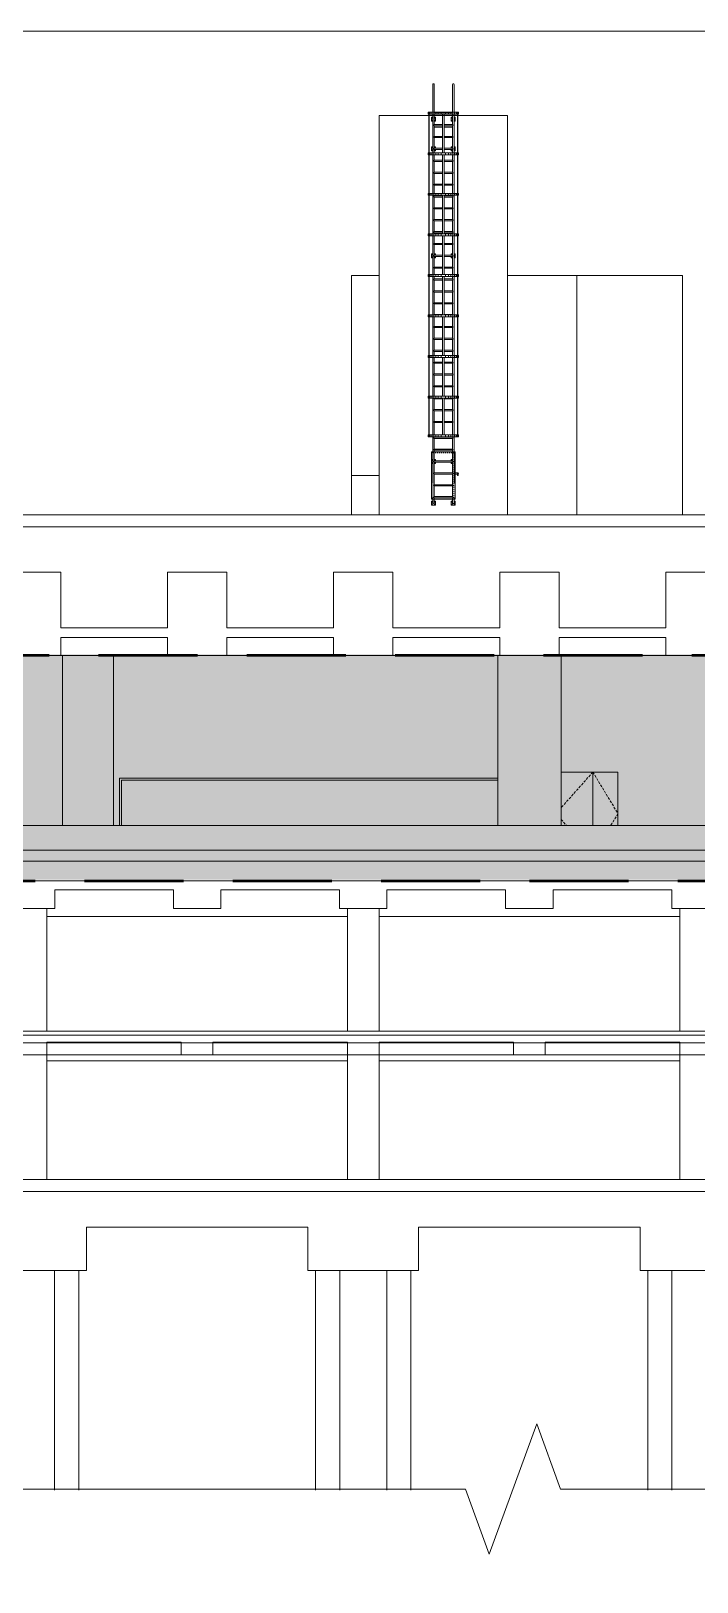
# Model space of a CAD drawing. Header units: millimetres. Extents: x 829698 to 839067, y 817400 to 823544.
# Drawn here: x 833263.6 to 833330.9, y 820278.5 to 820435.4 of the extents above; entities that cross this region are included whole.
import ezdxf

# ---------------------------------------------------------------- set-up
doc = ezdxf.new("R2010")
doc.units = ezdxf.units.MM
for name, pattern in [('2X62X-MAGP-S-001$0$HIDDEN', [0.375, 0.25, -0.125]), ('2X62X-MAGP-S-001$0$HIDDEN2', [4.7625, 3.175, -1.5875]), ('DASHED2', [0.375, 0.25, -0.125])]:
    doc.linetypes.add(name, pattern=pattern)
doc.layers.add('01-feature', color=8, linetype='Continuous', lineweight=13)
doc.layers.add('01-occup', color=7, linetype='DASHED2', lineweight=50)
doc.layers.add('01-hatch', color=7, linetype='Continuous', lineweight=0, true_color=0xa8def7)
doc.layers.add('viewport', color=2, linetype='Continuous', lineweight=20, plot=False)

# ---------------------------------------------------------------- blocks, each defined once
blk = doc.blocks.new('2X62X-MAGP-S-001$0$SCREW4-P')
at = {"color": 8, "linetype": '2X62X-MAGP-S-001$0$HIDDEN'}
for p, q in [((160, 0), (-160, 0)), ((0, -160), (0, 160))]:
    blk.add_line(p, q, dxfattribs=at)
blk.add_lwpolyline([(-50, 87), (-100, 0), (-50, -87), (50, -87), (100, 0), (50, 87)], close=True)
for radius in [110, 50]:
    blk.add_circle((0, 0), radius)

msp = doc.modelspace()

# ---------------------------------------------------------------- hatches: boundary and pattern name
at = {"layer": '01-hatch', "ltscale": 4}
h = msp.add_hatch(color=256, dxfattribs=at)
h.dxf.hatch_style = 1
h.paths.add_polyline_path([(832893.957, 820349.551), (833973.422, 820349.531), (833973.422, 820350.931), (833995.25, 820351.532), (834004.18, 820351.732), (834019.339, 820351.932), (834057.726, 820352.132), (834106.29, 820352.331), (834172.67, 820352.531), (834344.598, 820351.199), (834344.598, 820351.791), (834351.41, 820351.791), (834515.443, 820351.791), (834515.443, 820353.791), (834573.425, 820353.791), (834573.425, 820354.811), (835012.815, 820354.811), (835091.499, 820356.212), (835202, 820360.212), (835256.125, 820362.255), (835256.125, 820383.99), (835201.189, 820381.917), (835147.665, 820379.918), (835090.924, 820377.925), (835012.622, 820376.531), (834572.404, 820376.531), (834542.653, 820375.528), (834522.276, 820375.33), (834497.413, 820374.927), (834489.364, 820374.725), (834481.166, 820374.526), (834472.217, 820374.327), (834462.115, 820374.128), (834450.142, 820373.929), (834434.498, 820373.731), (834395.552, 820373.531), (834380.467, 820373.33), (834354.416, 820373.132), (834325.502, 820373.331), (834282.081, 820373.731), (834258.978, 820373.931), (834224.843, 820374.131), (834197.004, 820374.331), (834172.727, 820374.532), (834106.212, 820374.331), (834057.623, 820374.131), (834019.136, 820373.931), (834003.766, 820373.728), (833987.347, 820373.324), (833972.899, 820372.925), (833964.245, 820372.729), (833948.328, 820372.53), (833929.24, 820372.331), (832893.957, 820372.331)])

# ---------------------------------------------------------------- linework, layer by layer
at = {"layer": '01-feature'}
for p, q in [((833304.191, 820429.939), (833304.191, 820427.139)), ((833304.351, 820429.939), (833304.351, 820427.139)), ((833306.191, 820429.939), (833306.191, 820427.139)), ((833306.351, 820429.939), (833306.351, 820427.139)), ((833311.771, 820426.819), (833298.771, 820426.819)), ((833298.771, 820386.419), (833298.771, 820426.819)), ((833303.791, 820426.939), (833303.791, 820427.139)), ((833303.791, 820423.039), (833303.791, 820426.939)), ((833303.831, 820423.039), (833303.831, 820426.939)), ((833303.871, 820426.939), (833303.871, 820427.139)), ((833303.991, 820426.939), (833303.991, 820427.139)), ((833304.151, 820426.939), (833304.151, 820427.139)), ((833304.191, 820426.939), (833304.191, 820423.039)), ((833304.311, 820426.939), (833304.311, 820427.139)), ((833304.351, 820426.939), (833304.351, 820425.899)), ((833304.511, 820426.939), (833304.511, 820427.139)), ((833304.751, 820426.939), (833304.751, 820427.139)), ((833305.051, 820426.939), (833305.051, 820427.139)), ((833305.191, 820423.039), (833305.191, 820426.939)), ((833305.351, 820423.039), (833305.351, 820426.939)), ((833305.491, 820426.939), (833305.491, 820427.139)), ((833305.791, 820426.939), (833305.791, 820427.139)), ((833306.031, 820426.939), (833306.031, 820427.139)), ((833306.191, 820426.939), (833306.191, 820425.899)), ((833306.231, 820426.939), (833306.231, 820427.139)), ((833306.351, 820426.939), (833306.351, 820423.039)), ((833306.391, 820426.939), (833306.391, 820427.139)), ((833306.551, 820426.939), (833306.551, 820427.139)), ((833306.671, 820426.939), (833306.671, 820427.139)), ((833306.711, 820423.039), (833306.711, 820426.939)), ((833306.751, 820426.939), (833306.751, 820427.139)), ((833306.751, 820423.039), (833306.751, 820426.939)), ((833311.771, 820386.419), (833311.771, 820426.819)), ((833304.351, 820425.779), (833304.351, 820424.699)), ((833304.351, 820424.579), (833304.351, 820423.499)), ((833306.191, 820425.779), (833306.191, 820424.699)), ((833306.191, 820424.579), (833306.191, 820423.499)), ((833303.791, 820422.839), (833303.791, 820423.039)), ((833303.791, 820422.839), (833303.791, 820418.939)), ((833303.831, 820422.839), (833303.831, 820418.939)), ((833303.871, 820422.839), (833303.871, 820423.039)), ((833303.991, 820422.839), (833303.991, 820423.039)), ((833304.151, 820422.839), (833304.151, 820423.039)), ((833304.191, 820422.839), (833304.191, 820418.939)), ((833304.311, 820422.839), (833304.311, 820423.039)), ((833304.351, 820423.379), (833304.351, 820423.039)), ((833304.351, 820422.839), (833304.351, 820422.279)), ((833304.511, 820422.839), (833304.511, 820423.039)), ((833304.751, 820422.839), (833304.751, 820423.039)), ((833305.051, 820422.839), (833305.051, 820423.039)), ((833305.191, 820422.839), (833305.191, 820418.939)), ((833305.351, 820422.839), (833305.351, 820418.939)), ((833305.491, 820422.839), (833305.491, 820423.039)), ((833305.791, 820422.839), (833305.791, 820423.039)), ((833306.031, 820422.839), (833306.031, 820423.039)), ((833306.191, 820423.379), (833306.191, 820423.039)), ((833306.191, 820422.839), (833306.191, 820422.279)), ((833306.231, 820422.839), (833306.231, 820423.039)), ((833306.351, 820422.839), (833306.351, 820418.939)), ((833306.391, 820422.839), (833306.391, 820423.039)), ((833306.551, 820422.839), (833306.551, 820423.039)), ((833306.671, 820422.839), (833306.671, 820423.039)), ((833306.711, 820422.839), (833306.711, 820418.939)), ((833306.751, 820422.839), (833306.751, 820423.039)), ((833306.751, 820422.839), (833306.751, 820418.939)), ((833304.351, 820422.159), (833304.351, 820421.079)), ((833306.191, 820422.159), (833306.191, 820421.079)), ((833304.351, 820420.959), (833304.351, 820419.879)), ((833304.351, 820419.759), (833304.351, 820418.939)), ((833306.191, 820420.959), (833306.191, 820419.879)), ((833306.191, 820419.759), (833306.191, 820418.939)), ((833303.791, 820418.739), (833303.791, 820418.939)), ((833303.791, 820418.739), (833303.791, 820414.839)), ((833303.831, 820418.739), (833303.831, 820414.839)), ((833303.871, 820418.739), (833303.871, 820418.939)), ((833303.991, 820418.739), (833303.991, 820418.939)), ((833304.151, 820418.739), (833304.151, 820418.939)), ((833304.191, 820418.739), (833304.191, 820414.839)), ((833304.311, 820418.739), (833304.311, 820418.939)), ((833304.351, 820418.739), (833304.351, 820418.679)), ((833304.351, 820418.559), (833304.351, 820417.479)), ((833304.511, 820418.739), (833304.511, 820418.939)), ((833304.751, 820418.739), (833304.751, 820418.939)), ((833305.051, 820418.739), (833305.051, 820418.939)), ((833305.191, 820418.739), (833305.191, 820414.839)), ((833305.351, 820418.739), (833305.351, 820414.839)), ((833305.491, 820418.739), (833305.491, 820418.939)), ((833305.791, 820418.739), (833305.791, 820418.939)), ((833306.031, 820418.739), (833306.031, 820418.939)), ((833306.191, 820418.739), (833306.191, 820418.679)), ((833306.191, 820418.559), (833306.191, 820417.479)), ((833306.231, 820418.739), (833306.231, 820418.939)), ((833306.351, 820418.739), (833306.351, 820414.839)), ((833306.391, 820418.739), (833306.391, 820418.939)), ((833306.551, 820418.739), (833306.551, 820418.939)), ((833306.671, 820418.739), (833306.671, 820418.939)), ((833306.711, 820418.739), (833306.711, 820414.839)), ((833306.751, 820418.739), (833306.751, 820418.939)), ((833306.751, 820418.739), (833306.751, 820414.839)), ((833304.351, 820417.359), (833304.351, 820416.279)), ((833306.191, 820417.359), (833306.191, 820416.279)), ((833304.351, 820416.159), (833304.351, 820415.079)), ((833304.351, 820414.959), (833304.351, 820414.839)), ((833306.191, 820416.159), (833306.191, 820415.079)), ((833306.191, 820414.959), (833306.191, 820414.839)), ((833303.791, 820414.639), (833303.791, 820414.839)), ((833303.791, 820414.639), (833303.791, 820410.739)), ((833303.831, 820414.639), (833303.831, 820410.739)), ((833303.871, 820414.639), (833303.871, 820414.839)), ((833303.991, 820414.639), (833303.991, 820414.839)), ((833304.151, 820414.639), (833304.151, 820414.839)), ((833304.191, 820414.639), (833304.191, 820410.739)), ((833304.311, 820414.639), (833304.311, 820414.839)), ((833304.351, 820414.639), (833304.351, 820413.879)), ((833304.351, 820413.759), (833304.351, 820412.679)), ((833304.511, 820414.639), (833304.511, 820414.839)), ((833304.751, 820414.639), (833304.751, 820414.839)), ((833305.051, 820414.639), (833305.051, 820414.839)), ((833305.191, 820414.639), (833305.191, 820410.739)), ((833305.351, 820414.639), (833305.351, 820410.739)), ((833305.491, 820414.639), (833305.491, 820414.839)), ((833305.791, 820414.639), (833305.791, 820414.839)), ((833306.031, 820414.639), (833306.031, 820414.839)), ((833306.191, 820414.639), (833306.191, 820413.879)), ((833306.191, 820413.759), (833306.191, 820412.679)), ((833306.231, 820414.639), (833306.231, 820414.839)), ((833306.351, 820414.639), (833306.351, 820410.739)), ((833306.391, 820414.639), (833306.391, 820414.839)), ((833306.551, 820414.639), (833306.551, 820414.839)), ((833306.671, 820414.639), (833306.671, 820414.839)), ((833306.711, 820414.639), (833306.711, 820410.739)), ((833306.751, 820414.639), (833306.751, 820414.839)), ((833306.751, 820414.639), (833306.751, 820410.739)), ((833304.351, 820412.559), (833304.351, 820411.479)), ((833306.191, 820412.559), (833306.191, 820411.479)), ((833295.971, 820386.419), (833295.971, 820410.619)), ((833298.771, 820410.619), (833295.971, 820410.619)), ((833303.791, 820410.539), (833303.791, 820410.739)), ((833303.791, 820410.539), (833303.791, 820402.539)), ((833303.831, 820410.539), (833303.831, 820406.639)), ((833303.871, 820410.539), (833303.871, 820410.739)), ((833303.991, 820410.539), (833303.991, 820410.739)), ((833304.151, 820410.539), (833304.151, 820410.739)), ((833304.191, 820410.539), (833304.191, 820406.639)), ((833304.311, 820410.539), (833304.311, 820410.739)), ((833304.351, 820411.359), (833304.351, 820410.739)), ((833304.351, 820410.539), (833304.351, 820410.279)), ((833304.351, 820410.159), (833304.351, 820409.079)), ((833304.511, 820410.539), (833304.511, 820410.739)), ((833304.751, 820410.539), (833304.751, 820410.739)), ((833305.051, 820410.539), (833305.051, 820410.739)), ((833305.191, 820410.539), (833305.191, 820406.639)), ((833305.351, 820410.539), (833305.351, 820406.639)), ((833305.491, 820410.539), (833305.491, 820410.739)), ((833305.791, 820410.539), (833305.791, 820410.739)), ((833306.031, 820410.539), (833306.031, 820410.739)), ((833306.191, 820411.359), (833306.191, 820410.739)), ((833306.191, 820410.539), (833306.191, 820410.279)), ((833306.191, 820410.159), (833306.191, 820409.079)), ((833306.231, 820410.539), (833306.231, 820410.739)), ((833306.351, 820410.539), (833306.351, 820406.639)), ((833306.391, 820410.539), (833306.391, 820410.739)), ((833306.551, 820410.539), (833306.551, 820410.739)), ((833306.671, 820410.539), (833306.671, 820410.739)), ((833306.711, 820410.539), (833306.711, 820406.639)), ((833306.751, 820410.539), (833306.751, 820410.739)), ((833306.751, 820410.539), (833306.751, 820406.639)), ((833329.471, 820410.619), (833311.771, 820410.619)), ((833318.771, 820386.419), (833318.771, 820410.619)), ((833329.471, 820386.419), (833329.471, 820410.619)), ((833304.351, 820408.959), (833304.351, 820407.879)), ((833306.191, 820408.959), (833306.191, 820407.879)), ((833304.351, 820407.759), (833304.351, 820406.679)), ((833306.191, 820407.759), (833306.191, 820406.679)), ((833303.791, 820406.439), (833303.791, 820406.639)), ((833303.831, 820406.439), (833303.831, 820402.539)), ((833303.871, 820406.439), (833303.871, 820406.639)), ((833303.991, 820406.439), (833303.991, 820406.639)), ((833304.151, 820406.439), (833304.151, 820406.639)), ((833304.191, 820406.439), (833304.191, 820402.539)), ((833304.311, 820406.439), (833304.311, 820406.639)), ((833304.351, 820406.439), (833304.351, 820405.479)), ((833304.511, 820406.439), (833304.511, 820406.639)), ((833304.751, 820406.439), (833304.751, 820406.639)), ((833305.051, 820406.439), (833305.051, 820406.639)), ((833305.191, 820406.439), (833305.191, 820402.539)), ((833305.351, 820406.439), (833305.351, 820402.539)), ((833305.491, 820406.439), (833305.491, 820406.639)), ((833305.791, 820406.439), (833305.791, 820406.639)), ((833306.031, 820406.439), (833306.031, 820406.639)), ((833306.191, 820406.439), (833306.191, 820405.479)), ((833306.231, 820406.439), (833306.231, 820406.639)), ((833306.351, 820406.439), (833306.351, 820402.539)), ((833306.391, 820406.439), (833306.391, 820406.639)), ((833306.551, 820406.439), (833306.551, 820406.639)), ((833306.671, 820406.439), (833306.671, 820406.639)), ((833306.711, 820406.439), (833306.711, 820402.539)), ((833306.751, 820406.439), (833306.751, 820406.639)), ((833306.751, 820406.439), (833306.751, 820402.539)), ((833304.351, 820405.359), (833304.351, 820404.279)), ((833304.351, 820404.159), (833304.351, 820403.079)), ((833306.191, 820405.359), (833306.191, 820404.279)), ((833306.191, 820404.159), (833306.191, 820403.079)), ((833303.791, 820402.339), (833303.791, 820402.539)), ((833303.791, 820402.339), (833303.791, 820398.439)), ((833303.831, 820402.339), (833303.831, 820398.439)), ((833303.871, 820402.339), (833303.871, 820402.539)), ((833303.991, 820402.339), (833303.991, 820402.539)), ((833304.151, 820402.339), (833304.151, 820402.539)), ((833304.191, 820402.339), (833304.191, 820398.439)), ((833304.311, 820402.339), (833304.311, 820402.539)), ((833304.351, 820402.959), (833304.351, 820402.539)), ((833304.351, 820402.339), (833304.351, 820401.879)), ((833304.511, 820402.339), (833304.511, 820402.539)), ((833304.751, 820402.339), (833304.751, 820402.539)), ((833305.051, 820402.339), (833305.051, 820402.539)), ((833305.191, 820402.339), (833305.191, 820398.439)), ((833305.351, 820402.339), (833305.351, 820398.439)), ((833305.491, 820402.339), (833305.491, 820402.539)), ((833305.791, 820402.339), (833305.791, 820402.539)), ((833306.031, 820402.339), (833306.031, 820402.539)), ((833306.191, 820402.959), (833306.191, 820402.539)), ((833306.191, 820402.339), (833306.191, 820401.879)), ((833306.231, 820402.339), (833306.231, 820402.539)), ((833306.351, 820402.339), (833306.351, 820398.439)), ((833306.391, 820402.339), (833306.391, 820402.539)), ((833306.551, 820402.339), (833306.551, 820402.539)), ((833306.671, 820402.339), (833306.671, 820402.539)), ((833306.711, 820402.339), (833306.711, 820398.439)), ((833306.751, 820402.339), (833306.751, 820402.539)), ((833306.751, 820402.339), (833306.751, 820398.439)), ((833304.351, 820401.759), (833304.351, 820400.679)), ((833306.191, 820401.759), (833306.191, 820400.679)), ((833304.351, 820400.559), (833304.351, 820399.479)), ((833304.351, 820399.359), (833304.351, 820398.439)), ((833306.191, 820400.559), (833306.191, 820399.479)), ((833306.191, 820399.359), (833306.191, 820398.439)), ((833303.791, 820398.239), (833303.791, 820398.439)), ((833303.791, 820398.239), (833303.791, 820394.519)), ((833303.831, 820398.239), (833303.831, 820394.519)), ((833303.871, 820398.239), (833303.871, 820398.439)), ((833303.991, 820398.239), (833303.991, 820398.439)), ((833304.151, 820398.239), (833304.151, 820398.439)), ((833304.191, 820398.239), (833304.191, 820394.519)), ((833304.311, 820398.239), (833304.311, 820398.439)), ((833304.351, 820398.159), (833304.351, 820397.079)), ((833304.511, 820398.239), (833304.511, 820398.439)), ((833304.751, 820398.239), (833304.751, 820398.439)), ((833305.051, 820398.239), (833305.051, 820398.439)), ((833305.191, 820398.239), (833305.191, 820394.519)), ((833305.351, 820398.239), (833305.351, 820394.519)), ((833305.491, 820398.239), (833305.491, 820398.439)), ((833305.791, 820398.239), (833305.791, 820398.439)), ((833306.031, 820398.239), (833306.031, 820398.439)), ((833306.191, 820398.159), (833306.191, 820397.079)), ((833306.231, 820398.239), (833306.231, 820398.439)), ((833306.351, 820398.239), (833306.351, 820394.519)), ((833306.391, 820398.239), (833306.391, 820398.439)), ((833306.551, 820398.239), (833306.551, 820398.439)), ((833306.671, 820398.239), (833306.671, 820398.439)), ((833306.711, 820398.239), (833306.711, 820394.519)), ((833306.751, 820398.239), (833306.751, 820398.439)), ((833306.751, 820398.239), (833306.751, 820394.519)), ((833304.351, 820396.959), (833304.351, 820395.879)), ((833306.191, 820396.959), (833306.191, 820395.879)), ((833303.791, 820394.319), (833303.791, 820394.519)), ((833303.871, 820394.319), (833303.871, 820394.519)), ((833303.991, 820394.319), (833303.991, 820394.519)), ((833304.151, 820394.319), (833304.151, 820394.519)), ((833304.311, 820394.319), (833304.311, 820394.519)), ((833304.351, 820395.759), (833304.351, 820394.519)), ((833304.511, 820394.319), (833304.511, 820394.519)), ((833304.751, 820394.319), (833304.751, 820394.519)), ((833305.051, 820394.319), (833305.051, 820394.519)), ((833305.491, 820394.319), (833305.491, 820394.519)), ((833305.791, 820394.319), (833305.791, 820394.519)), ((833306.031, 820394.319), (833306.031, 820394.519)), ((833306.191, 820395.759), (833306.191, 820394.519)), ((833306.231, 820394.319), (833306.231, 820394.519)), ((833306.391, 820394.319), (833306.391, 820394.519)), ((833306.551, 820394.319), (833306.551, 820394.519)), ((833306.671, 820394.319), (833306.671, 820394.519)), ((833306.751, 820394.319), (833306.751, 820394.519)), ((833304.191, 820394.319), (833304.191, 820392.819)), ((833304.351, 820394.319), (833304.351, 820394.279)), ((833304.351, 820394.159), (833304.351, 820393.079)), ((833304.351, 820392.959), (833304.351, 820392.819)), ((833306.191, 820394.319), (833306.191, 820394.279)), ((833306.191, 820394.159), (833306.191, 820393.079)), ((833306.191, 820392.959), (833306.191, 820392.819)), ((833306.351, 820394.319), (833306.351, 820392.819)), ((833306.716, 820390.539), (833306.716, 820390.579)), ((833306.736, 820390.539), (833306.736, 820390.579)), ((833304.191, 820388.019), (833304.191, 820387.619)), ((833304.351, 820388.019), (833304.351, 820387.619)), ((833306.191, 820388.019), (833306.191, 820387.619)), ((833306.351, 820388.019), (833306.351, 820387.619)), ((832896.371, 820386.419), (833985.653, 820386.419)), ((833260.571, 820380.619), (833266.571, 820380.619)), ((833266.571, 820375.019), (833266.571, 820380.619)), ((833277.371, 820380.619), (833283.371, 820380.619)), ((833277.371, 820375.019), (833277.371, 820380.619)), ((833283.371, 820375.019), (833283.371, 820380.619)), ((833294.171, 820380.619), (833300.171, 820380.619)), ((833294.171, 820375.019), (833294.171, 820380.619)), ((833300.171, 820375.019), (833300.171, 820380.619)), ((833310.971, 820380.619), (833316.971, 820380.619)), ((833310.971, 820375.019), (833310.971, 820380.619)), ((833316.971, 820375.019), (833316.971, 820380.619)), ((833327.771, 820380.619), (833333.771, 820380.619)), ((833327.771, 820375.019), (833327.771, 820380.619)), ((833266.571, 820375.019), (833277.371, 820375.019)), ((833283.371, 820375.019), (833294.171, 820375.019)), ((833300.171, 820375.019), (833310.971, 820375.019)), ((833316.971, 820375.019), (833327.771, 820375.019)), ((833266.571, 820374.019), (833277.371, 820374.019)), ((833266.571, 820372.219), (833266.571, 820374.019)), ((833277.371, 820372.219), (833277.371, 820374.019)), ((833283.371, 820374.019), (833294.171, 820374.019)), ((833283.371, 820372.219), (833283.371, 820374.019)), ((833294.171, 820372.219), (833294.171, 820374.019)), ((833300.171, 820374.019), (833310.971, 820374.019)), ((833300.171, 820372.219), (833300.171, 820374.019)), ((833310.971, 820372.219), (833310.971, 820374.019)), ((833316.971, 820374.019), (833327.771, 820374.019)), ((833316.971, 820372.219), (833316.971, 820374.019)), ((833327.771, 820372.219), (833327.771, 820374.019)), ((833871.371, 820372.219), (832896.371, 820372.219)), ((833260.571, 820372.219), (833266.571, 820372.219)), ((833266.771, 820372.219), (833266.771, 820355.019)), ((833271.921, 820372.219), (833271.921, 820355.019)), ((833277.371, 820372.219), (833283.371, 820372.219)), ((833294.171, 820372.219), (833300.171, 820372.219)), ((833310.771, 820372.219), (833310.771, 820355.019)), ((833310.971, 820372.219), (833316.971, 820372.219)), ((833317.171, 820372.219), (833317.171, 820355.019)), ((833327.771, 820372.219), (833333.771, 820372.219)), ((833317.171, 820360.419), (833322.931, 820360.419)), ((833320.391, 820360.419), (833320.391, 820355.019)), ((833322.931, 820360.419), (833322.931, 820355.019)), ((832933.201, 820355.019), (833923.355, 820355.019)), ((832933.201, 820352.539), (833923.355, 820352.539)), ((832896.773, 820351.419), (833929.381, 820351.419)), ((832896.773, 820349.419), (833973.456, 820349.419)), ((833265.971, 820348.519), (833277.971, 820348.519)), ((833265.971, 820348.519), (833265.971, 820346.619)), ((833277.971, 820348.519), (833277.971, 820346.619)), ((833282.771, 820348.519), (833294.771, 820348.519)), ((833282.771, 820348.519), (833282.771, 820346.619)), ((833294.771, 820348.519), (833294.771, 820346.619)), ((833299.571, 820348.519), (833311.571, 820348.519)), ((833299.571, 820348.519), (833299.571, 820346.619)), ((833311.571, 820348.519), (833311.571, 820346.619)), ((833316.371, 820348.519), (833328.371, 820348.519)), ((833316.371, 820348.519), (833316.371, 820346.619)), ((833328.371, 820348.519), (833328.371, 820346.619)), ((833261.171, 820346.619), (833265.971, 820346.619)), ((833265.171, 820346.619), (833265.171, 820334.219)), ((833277.971, 820346.619), (833282.771, 820346.619)), ((833294.771, 820346.619), (833299.571, 820346.619)), ((833295.571, 820346.619), (833295.571, 820334.219)), ((833298.771, 820346.619), (833298.771, 820334.219)), ((833311.571, 820346.619), (833316.371, 820346.619)), ((833328.371, 820346.619), (833333.171, 820346.619)), ((833329.171, 820346.619), (833329.171, 820334.219)), ((833265.171, 820345.819), (833295.571, 820345.819)), ((833298.771, 820345.819), (833329.171, 820345.819)), ((832896.415, 820333.819), (833934.137, 820333.819)), ((832896.773, 820334.219), (833934.137, 820334.219)), ((832899.973, 820331.819), (833530.771, 820331.819)), ((833261.971, 820331.819), (833265.171, 820331.819)), ((833265.171, 820333.119), (833278.771, 820333.119)), ((833265.171, 820331.819), (833265.171, 820333.119)), ((833265.171, 820331.819), (833265.171, 820319.219)), ((833278.771, 820331.819), (833278.771, 820333.119)), ((833278.771, 820331.819), (833281.971, 820331.819)), ((833281.971, 820333.119), (833295.571, 820333.119)), ((833281.971, 820331.819), (833281.971, 820333.119)), ((833295.571, 820331.819), (833295.571, 820333.119)), ((833295.571, 820331.819), (833295.571, 820319.219)), ((833295.571, 820331.819), (833298.771, 820331.819)), ((833298.771, 820333.119), (833312.371, 820333.119)), ((833298.771, 820331.819), (833298.771, 820333.119)), ((833298.771, 820331.819), (833298.771, 820319.219)), ((833312.371, 820331.819), (833312.371, 820333.119)), ((833312.371, 820331.819), (833315.571, 820331.819)), ((833315.571, 820333.119), (833329.171, 820333.119)), ((833315.571, 820331.819), (833315.571, 820333.119)), ((833329.171, 820331.819), (833329.171, 820333.119)), ((833329.171, 820331.819), (833329.171, 820319.219)), ((833329.171, 820331.819), (833332.371, 820331.819)), ((833265.171, 820331.219), (833295.571, 820331.219)), ((833298.771, 820331.219), (833329.171, 820331.219)), ((832897.173, 820319.219), (833934.137, 820319.219)), ((832896.415, 820318.019), (833934.137, 820318.019)), ((833269.171, 820314.419), (833291.571, 820314.419)), ((833269.171, 820314.419), (833269.171, 820310.019)), ((833269.171, 820314.419), (833291.571, 820314.419)), ((833291.571, 820314.419), (833291.571, 820310.019)), ((833302.771, 820314.419), (833325.171, 820314.419)), ((833302.771, 820314.419), (833302.771, 820310.019)), ((833302.771, 820314.419), (833325.171, 820314.419)), ((833325.171, 820314.419), (833325.171, 820310.019)), ((833257.971, 820310.019), (833269.171, 820310.019)), ((833265.951, 820310.019), (833265.951, 820287.809)), ((833268.391, 820310.019), (833268.391, 820287.809)), ((833291.571, 820310.019), (833302.771, 820310.019)), ((833292.351, 820310.019), (833292.351, 820287.809)), ((833294.791, 820310.019), (833294.791, 820287.809)), ((833299.551, 820310.019), (833299.551, 820287.809)), ((833301.991, 820310.019), (833301.991, 820287.809)), ((833325.171, 820310.019), (833336.371, 820310.019)), ((833325.951, 820310.019), (833325.951, 820287.809)), ((833328.391, 820310.019), (833328.391, 820287.809))]:
    msp.add_line(p, q, dxfattribs=at)
at = {"layer": '01-feature', "linetype": '2X62X-MAGP-S-001$0$HIDDEN2'}
for p, q in [((833304.351, 820425.619), (833305.191, 820425.619)), ((833305.351, 820425.619), (833306.191, 820425.619)), ((833304.08, 820391.939), (833304.182, 820391.939)), ((833304.08, 820391.699), (833304.182, 820391.699)), ((833304.131, 820391.887), (833304.131, 820391.99)), ((833304.131, 820391.75), (833304.131, 820391.647)), ((833304.191, 820392.819), (833304.191, 820388.019)), ((833304.351, 820392.819), (833304.351, 820391.879)), ((833304.351, 820391.759), (833304.351, 820390.679)), ((833304.462, 820391.939), (833304.36, 820391.939)), ((833304.462, 820391.699), (833304.36, 820391.699)), ((833304.411, 820391.887), (833304.411, 820391.99)), ((833304.411, 820391.75), (833304.411, 820391.647)), ((833306.08, 820391.939), (833306.182, 820391.939)), ((833306.08, 820391.699), (833306.182, 820391.699)), ((833306.131, 820391.887), (833306.131, 820391.99)), ((833306.131, 820391.75), (833306.131, 820391.647)), ((833306.191, 820392.819), (833306.191, 820391.879)), ((833306.191, 820391.759), (833306.191, 820390.679)), ((833306.351, 820392.819), (833306.351, 820388.019)), ((833306.462, 820391.939), (833306.36, 820391.939)), ((833306.462, 820391.699), (833306.36, 820391.699)), ((833306.411, 820391.887), (833306.411, 820391.99)), ((833306.411, 820391.75), (833306.411, 820391.647)), ((833304.351, 820390.559), (833304.351, 820389.479)), ((833306.191, 820390.559), (833306.191, 820389.479)), ((833304.351, 820389.359), (833304.351, 820388.279)), ((833306.191, 820389.359), (833306.191, 820388.279)), ((833304.351, 820388.159), (833304.351, 820388.019)), ((833306.191, 820388.159), (833306.191, 820388.019))]:
    msp.add_line(p, q, dxfattribs=at)
at = {"layer": '01-feature', "linetype": '2X62X-MAGP-S-001$0$HIDDEN'}
for p, q in [((833304.199, 820392.691), (833304.071, 820392.819)), ((833306.343, 820392.691), (833306.471, 820392.819)), ((833304.199, 820388.147), (833304.071, 820388.019)), ((833306.343, 820388.147), (833306.471, 820388.019))]:
    msp.add_line(p, q, dxfattribs=at)
at = {"layer": '01-feature'}
for points in [[(833306.791, 820427.139), (833303.751, 820427.139), (833303.751, 820426.939), (833306.791, 820426.939)], [(833306.791, 820423.039), (833303.751, 820423.039), (833303.751, 820422.839), (833306.791, 820422.839)], [(833306.791, 820418.939), (833303.751, 820418.939), (833303.751, 820418.739), (833306.791, 820418.739)], [(833306.791, 820414.839), (833303.751, 820414.839), (833303.751, 820414.639), (833306.791, 820414.639)], [(833306.791, 820410.739), (833303.751, 820410.739), (833303.751, 820410.539), (833306.791, 820410.539)], [(833306.791, 820406.639), (833303.751, 820406.639), (833303.751, 820406.439), (833306.791, 820406.439)], [(833306.791, 820402.539), (833303.751, 820402.539), (833303.751, 820402.339), (833306.791, 820402.339)], [(833306.791, 820398.439), (833303.751, 820398.439), (833303.751, 820398.239), (833306.791, 820398.239)], [(833306.791, 820394.519), (833303.751, 820394.519), (833303.751, 820394.319), (833306.791, 820394.319)], [(833304.071, 820388.019), (833306.471, 820388.019), (833306.471, 820392.819), (833304.071, 820392.819)], [(833298.771, 820386.419), (833295.971, 820386.419), (833295.971, 820390.419), (833298.771, 820390.419)], [(833306.686, 820390.419), (833306.766, 820390.419), (833306.766, 820390.539), (833306.686, 820390.539)]]:
    msp.add_lwpolyline(points, close=True, dxfattribs=at)
for points in [[(833304.191, 820426.239), (833304.071, 820426.239), (833304.071, 820426.639), (833304.191, 820426.639)], [(833304.351, 820426.639), (833304.471, 820426.639), (833304.471, 820426.239), (833304.351, 820426.239)], [(833306.191, 820426.639), (833306.071, 820426.639), (833306.071, 820426.239), (833306.191, 820426.239)], [(833306.351, 820426.239), (833306.471, 820426.239), (833306.471, 820426.639), (833306.351, 820426.639)], [(833304.191, 820423.239), (833304.071, 820423.239), (833304.071, 820423.639), (833304.191, 820423.639)], [(833304.351, 820423.639), (833304.471, 820423.639), (833304.471, 820423.499)], [(833304.471, 820423.379), (833304.471, 820423.239), (833304.351, 820423.239)], [(833306.191, 820423.639), (833306.071, 820423.639), (833306.071, 820423.499)], [(833306.071, 820423.379), (833306.071, 820423.239), (833306.191, 820423.239)], [(833306.351, 820423.239), (833306.471, 820423.239), (833306.471, 820423.639), (833306.351, 820423.639)], [(833304.191, 820412.419), (833304.071, 820412.419), (833304.071, 820412.819), (833304.191, 820412.819)], [(833304.351, 820412.819), (833304.471, 820412.819), (833304.471, 820412.679)], [(833304.471, 820412.559), (833304.471, 820412.419), (833304.351, 820412.419)], [(833306.191, 820412.819), (833306.071, 820412.819), (833306.071, 820412.679)], [(833306.071, 820412.559), (833306.071, 820412.419), (833306.191, 820412.419)], [(833306.351, 820412.419), (833306.471, 820412.419), (833306.471, 820412.819), (833306.351, 820412.819)], [(833306.471, 820390.559), (833306.716, 820390.559)], [(833304.351, 820387.819), (833304.471, 820387.819), (833304.471, 820387.419), (833304.071, 820387.419), (833304.071, 820387.819), (833304.191, 820387.819)], [(833306.191, 820387.819), (833306.071, 820387.819), (833306.071, 820387.419), (833306.471, 820387.419), (833306.471, 820387.819), (833306.351, 820387.819)], [(832896.371, 820385.219), (834346.138, 820385.219)], [(834346.138, 820385.219), (832896.773, 820385.219)], [(833260.571, 820380.619), (833266.571, 820380.619), (833266.571, 820375.019), (833277.371, 820375.019), (833277.371, 820380.619), (833283.371, 820380.619), (833283.371, 820375.019), (833294.171, 820375.019), (833294.171, 820380.619), (833300.171, 820380.619), (833300.171, 820375.019), (833310.971, 820375.019), (833310.971, 820380.619), (833316.971, 820380.619), (833316.971, 820375.019), (833327.771, 820375.019), (833327.771, 820380.619), (833333.771, 820380.619)], [(832903.186, 820287.929), (833307.512, 820287.929), (833309.912, 820281.335), (833314.712, 820294.523), (833317.112, 820287.929), (833885.982, 820287.929)]]:
    msp.add_lwpolyline(points, dxfattribs=at)
at = {"layer": '01-feature', "linetype": '2X62X-MAGP-S-001$0$HIDDEN2'}
for points in [[(833306.191, 820426.979, 0.6666667), (833306.191, 820427.099), (833304.351, 820427.099, 0.6666667), (833304.351, 820426.979)], [(833306.191, 820391.759, 0.6666667), (833306.191, 820391.879), (833304.351, 820391.879, 0.6666667), (833304.351, 820391.759)], [(833306.191, 820390.559, 0.6666667), (833306.191, 820390.679), (833304.351, 820390.679, 0.6666667), (833304.351, 820390.559)], [(833306.191, 820389.359, 0.6666667), (833306.191, 820389.479), (833304.351, 820389.479, 0.6666667), (833304.351, 820389.359)], [(833306.191, 820388.159, 0.6666667), (833306.191, 820388.279), (833304.351, 820388.279, 0.6666667), (833304.351, 820388.159)]]:
    msp.add_lwpolyline(points, format="xyb", close=True, dxfattribs=at)
at = {"layer": '01-feature'}
for points in [[(833305.191, 820425.899), (833304.351, 820425.899, 0.6666667), (833304.351, 820425.779), (833305.191, 820425.779)], [(833305.351, 820425.779), (833306.191, 820425.779, 0.6666667), (833306.191, 820425.899), (833305.351, 820425.899)], [(833305.191, 820424.699), (833304.351, 820424.699, 0.6666667), (833304.351, 820424.579), (833305.191, 820424.579)], [(833305.351, 820424.579), (833306.191, 820424.579, 0.6666667), (833306.191, 820424.699), (833305.351, 820424.699)], [(833305.191, 820423.499), (833304.351, 820423.499, 0.6666667), (833304.351, 820423.379), (833305.191, 820423.379)], [(833305.351, 820423.379), (833306.191, 820423.379, 0.6666667), (833306.191, 820423.499), (833305.351, 820423.499)], [(833305.191, 820422.279), (833304.351, 820422.279, 0.6666667), (833304.351, 820422.159), (833305.191, 820422.159)], [(833305.351, 820422.159), (833306.191, 820422.159, 0.6666667), (833306.191, 820422.279), (833305.351, 820422.279)], [(833305.191, 820421.079), (833304.351, 820421.079, 0.6666667), (833304.351, 820420.959), (833305.191, 820420.959)], [(833305.191, 820419.879), (833304.351, 820419.879, 0.6666667), (833304.351, 820419.759), (833305.191, 820419.759)], [(833305.351, 820420.959), (833306.191, 820420.959, 0.6666667), (833306.191, 820421.079), (833305.351, 820421.079)], [(833305.351, 820419.759), (833306.191, 820419.759, 0.6666667), (833306.191, 820419.879), (833305.351, 820419.879)], [(833305.191, 820418.679), (833304.351, 820418.679, 0.6666667), (833304.351, 820418.559), (833305.191, 820418.559)], [(833305.351, 820418.559), (833306.191, 820418.559, 0.6666667), (833306.191, 820418.679), (833305.351, 820418.679)], [(833305.191, 820417.479), (833304.351, 820417.479, 0.6666667), (833304.351, 820417.359), (833305.191, 820417.359)], [(833305.351, 820417.359), (833306.191, 820417.359, 0.6666667), (833306.191, 820417.479), (833305.351, 820417.479)], [(833305.191, 820416.279), (833304.351, 820416.279, 0.6666667), (833304.351, 820416.159), (833305.191, 820416.159)], [(833305.191, 820415.079), (833304.351, 820415.079, 0.6666667), (833304.351, 820414.959), (833305.191, 820414.959)], [(833305.351, 820416.159), (833306.191, 820416.159, 0.6666667), (833306.191, 820416.279), (833305.351, 820416.279)], [(833305.351, 820414.959), (833306.191, 820414.959, 0.6666667), (833306.191, 820415.079), (833305.351, 820415.079)], [(833305.191, 820413.879), (833304.351, 820413.879, 0.6666667), (833304.351, 820413.759), (833305.191, 820413.759)], [(833305.351, 820413.759), (833306.191, 820413.759, 0.6666667), (833306.191, 820413.879), (833305.351, 820413.879)], [(833305.191, 820412.679), (833304.351, 820412.679, 0.6666667), (833304.351, 820412.559), (833305.191, 820412.559)], [(833305.351, 820412.559), (833306.191, 820412.559, 0.6666667), (833306.191, 820412.679), (833305.351, 820412.679)], [(833305.191, 820411.479), (833304.351, 820411.479, 0.6666667), (833304.351, 820411.359), (833305.191, 820411.359)], [(833305.191, 820410.279), (833304.351, 820410.279, 0.6666667), (833304.351, 820410.159), (833305.191, 820410.159)], [(833305.351, 820411.359), (833306.191, 820411.359, 0.6666667), (833306.191, 820411.479), (833305.351, 820411.479)], [(833305.351, 820410.159), (833306.191, 820410.159, 0.6666667), (833306.191, 820410.279), (833305.351, 820410.279)], [(833305.191, 820409.079), (833304.351, 820409.079, 0.6666667), (833304.351, 820408.959), (833305.191, 820408.959)], [(833305.351, 820408.959), (833306.191, 820408.959, 0.6666667), (833306.191, 820409.079), (833305.351, 820409.079)], [(833305.191, 820407.879), (833304.351, 820407.879, 0.6666667), (833304.351, 820407.759), (833305.191, 820407.759)], [(833305.351, 820407.759), (833306.191, 820407.759, 0.6666667), (833306.191, 820407.879), (833305.351, 820407.879)], [(833305.191, 820405.479), (833304.351, 820405.479, 0.6666667), (833304.351, 820405.359), (833305.191, 820405.359)], [(833305.191, 820406.679), (833304.351, 820406.679, 0.2192236), (833304.314, 820406.639, 0.2192236)], [(833306.228, 820406.639, 0.2192236), (833306.191, 820406.679), (833305.351, 820406.679)], [(833305.351, 820405.359), (833306.191, 820405.359, 0.6666667), (833306.191, 820405.479), (833305.351, 820405.479)], [(833305.191, 820404.279), (833304.351, 820404.279, 0.6666667), (833304.351, 820404.159), (833305.191, 820404.159)], [(833305.351, 820404.159), (833306.191, 820404.159, 0.6666667), (833306.191, 820404.279), (833305.351, 820404.279)], [(833305.191, 820403.079), (833304.351, 820403.079, 0.6666667), (833304.351, 820402.959), (833305.191, 820402.959)], [(833305.351, 820402.959), (833306.191, 820402.959, 0.6666667), (833306.191, 820403.079), (833305.351, 820403.079)], [(833305.191, 820401.879), (833304.351, 820401.879, 0.6666667), (833304.351, 820401.759), (833305.191, 820401.759)], [(833305.351, 820401.759), (833306.191, 820401.759, 0.6666667), (833306.191, 820401.879), (833305.351, 820401.879)], [(833305.191, 820400.679), (833304.351, 820400.679, 0.6666667), (833304.351, 820400.559), (833305.191, 820400.559)], [(833305.191, 820399.479), (833304.351, 820399.479, 0.6666667), (833304.351, 820399.359), (833305.191, 820399.359)], [(833305.351, 820400.559), (833306.191, 820400.559, 0.6666667), (833306.191, 820400.679), (833305.351, 820400.679)], [(833305.351, 820399.359), (833306.191, 820399.359, 0.6666667), (833306.191, 820399.479), (833305.351, 820399.479)], [(833304.314, 820398.239, 0.3903882), (833304.351, 820398.159), (833305.191, 820398.159)], [(833305.351, 820398.159), (833306.191, 820398.159, 0.3903882), (833306.228, 820398.239, 0.3903882)], [(833305.191, 820397.079), (833304.351, 820397.079, 0.6666667), (833304.351, 820396.959), (833305.191, 820396.959)], [(833305.351, 820396.959), (833306.191, 820396.959, 0.6666667), (833306.191, 820397.079), (833305.351, 820397.079)], [(833305.191, 820395.879), (833304.351, 820395.879, 0.6666667), (833304.351, 820395.759), (833305.191, 820395.759)], [(833305.351, 820395.759), (833306.191, 820395.759, 0.6666667), (833306.191, 820395.879), (833305.351, 820395.879)], [(833306.736, 820390.559), (833306.751, 820390.559, 0.6666667), (833306.751, 820390.679), (833306.471, 820390.679)]]:
    msp.add_lwpolyline(points, format="xyb", dxfattribs=at)
for points in [[(833306.191, 820394.159, 0.6666667), (833306.191, 820394.279), (833304.351, 820394.279, 0.6666667), (833304.351, 820394.159)], [(833306.191, 820392.959, 0.6666667), (833306.191, 820393.079), (833304.351, 820393.079, 0.6666667), (833304.351, 820392.959)]]:
    msp.add_lwpolyline(points, format="xyb", close=True, dxfattribs=at)
at = {"layer": '01-feature', "linetype": '2X62X-MAGP-S-001$0$HIDDEN2'}
for points in [[(833304.191, 820391.619), (833304.071, 820391.619), (833304.071, 820392.019), (833304.191, 820392.019)], [(833304.351, 820392.019), (833304.471, 820392.019), (833304.471, 820391.879)], [(833304.471, 820391.759), (833304.471, 820391.619), (833304.351, 820391.619)], [(833306.191, 820392.019), (833306.071, 820392.019), (833306.071, 820391.879)], [(833306.071, 820391.759), (833306.071, 820391.619), (833306.191, 820391.619)], [(833306.351, 820391.619), (833306.471, 820391.619), (833306.471, 820392.019), (833306.351, 820392.019)]]:
    msp.add_lwpolyline(points, dxfattribs=at)
for points in [[(833304.147, 820391.966), (833304.163, 820391.939), (833304.147, 820391.911), (833304.115, 820391.911), (833304.099, 820391.939), (833304.115, 820391.966)], [(833304.147, 820391.671), (833304.163, 820391.699), (833304.147, 820391.726), (833304.115, 820391.726), (833304.099, 820391.699), (833304.115, 820391.671)], [(833304.395, 820391.966), (833304.379, 820391.939), (833304.395, 820391.911), (833304.427, 820391.911), (833304.443, 820391.939), (833304.427, 820391.966)], [(833304.395, 820391.671), (833304.379, 820391.699), (833304.395, 820391.726), (833304.427, 820391.726), (833304.443, 820391.699), (833304.427, 820391.671)], [(833306.147, 820391.966), (833306.163, 820391.939), (833306.147, 820391.911), (833306.115, 820391.911), (833306.099, 820391.939), (833306.115, 820391.966)], [(833306.147, 820391.671), (833306.163, 820391.699), (833306.147, 820391.726), (833306.115, 820391.726), (833306.099, 820391.699), (833306.115, 820391.671)], [(833306.395, 820391.966), (833306.379, 820391.939), (833306.395, 820391.911), (833306.427, 820391.911), (833306.443, 820391.939), (833306.427, 820391.966)], [(833306.395, 820391.671), (833306.379, 820391.699), (833306.395, 820391.726), (833306.427, 820391.726), (833306.443, 820391.699), (833306.427, 820391.671)]]:
    msp.add_lwpolyline(points, close=True, dxfattribs=at)
at = {"layer": '01-feature', "linetype": '2X62X-MAGP-S-001$0$HIDDEN', "ltscale": 0.3}
msp.add_lwpolyline([(833304.199, 820388.147), (833306.343, 820388.147), (833306.343, 820392.691), (833304.199, 820392.691)], close=True, dxfattribs=at)
at = {"layer": '01-feature', "linetype": '2X62X-MAGP-S-001$0$HIDDEN'}
for points in [[(833320.391, 820360.419), (833317.171, 820356.803)], [(833320.391, 820360.419), (833322.931, 820356.219), (833322.205, 820355.019)], [(833317.171, 820355.635), (833317.719, 820355.019)]]:
    msp.add_lwpolyline(points, dxfattribs=at)
at = {"layer": '01-feature', "linetype": 'Continuous'}
for points in [[(833272.521, 820355.019), (833272.521, 820359.819), (833310.771, 820359.819)], [(833272.721, 820355.019), (833272.721, 820359.619), (833310.771, 820359.619)]]:
    msp.add_lwpolyline(points, dxfattribs=at)
at = {"layer": '01-feature', "linetype": '2X62X-MAGP-S-001$0$HIDDEN2'}
for centre, radius in [((833304.131, 820391.939), 0.0352), ((833304.131, 820391.699), 0.0352), ((833304.131, 820391.939), 0.016), ((833304.131, 820391.699), 0.016), ((833304.411, 820391.939), 0.0352), ((833304.411, 820391.699), 0.0352), ((833304.411, 820391.939), 0.016), ((833304.411, 820391.699), 0.016), ((833306.131, 820391.939), 0.0352), ((833306.131, 820391.699), 0.0352), ((833306.131, 820391.939), 0.016), ((833306.131, 820391.699), 0.016), ((833306.411, 820391.939), 0.0352), ((833306.411, 820391.699), 0.0352), ((833306.411, 820391.939), 0.016), ((833306.411, 820391.699), 0.016)]:
    msp.add_circle(centre, radius, dxfattribs=at)
at = {"layer": '01-feature'}
msp.add_circle((833306.726, 820390.619), 0.04, dxfattribs=at)
for centre, start, end in [((833304.271, 820429.939), 0, 180), ((833306.271, 820429.939), 0, 180), ((833304.271, 820387.619), 180, 0), ((833306.271, 820387.619), 180, 0)]:
    msp.add_arc(centre, 0.08, start, end, dxfattribs=at)
at = {"layer": '01-occup', "ltscale": 40, "flags": 128}
msp.add_lwpolyline([(832893.991, 820349.439), (833973.456, 820349.419), (833973.456, 820350.818), (833995.283, 820351.419), (834004.214, 820351.619), (834019.372, 820351.819), (834057.759, 820352.019), (834106.323, 820352.219), (834172.703, 820352.419), (834344.632, 820351.086), (834344.632, 820351.679), (834351.444, 820351.679), (834515.477, 820351.679), (834515.477, 820353.679), (834573.459, 820353.679), (834573.459, 820354.699), (835012.849, 820354.699), (835091.532, 820356.099), (835202.034, 820360.099), (835256.159, 820362.142), (835256.159, 820383.877), (835201.223, 820381.804), (835147.699, 820379.805), (835090.957, 820377.812), (835012.655, 820376.419), (834572.437, 820376.419), (834542.686, 820375.415), (834522.309, 820375.217), (834497.447, 820374.814), (834489.398, 820374.612), (834481.199, 820374.413), (834472.25, 820374.214), (834462.148, 820374.015), (834450.175, 820373.816), (834434.531, 820373.618), (834395.585, 820373.418), (834380.5, 820373.218), (834354.45, 820373.019), (834325.535, 820373.218), (834282.115, 820373.618), (834259.011, 820373.818), (834224.876, 820374.018), (834197.038, 820374.218), (834172.761, 820374.419), (834106.245, 820374.218), (834057.657, 820374.018), (834019.17, 820373.818), (834003.8, 820373.615), (833987.38, 820373.212), (833972.932, 820372.812), (833964.279, 820372.616), (833948.361, 820372.417), (833929.273, 820372.219), (832893.991, 820372.219)], close=True, dxfattribs=at)
at = {"layer": 'viewport', "color": 1, "ltscale": 4}
msp.add_lwpolyline([(835327.345, 820235.777), (832772.888, 820235.777), (832772.888, 820435.351), (835327.345, 820435.351)], close=True, dxfattribs=at)
at = {"layer": 'viewport', "ltscale": 4}
msp.add_lwpolyline([(835327.345, 820435.351), (832772.888, 820435.351), (832772.888, 820333.04), (835327.345, 820333.04)], close=True, dxfattribs=at)

# ---------------------------------------------------------------- block references
at = {"layer": '01-feature', "zscale": 0.00032}
for p, xscale, yscale in [((833304.131, 820426.559), -0.0003200000000000001, 0.0003200000000000001), ((833304.411, 820426.559), 0.00032, 0.00032), ((833306.131, 820426.559), -0.0003200000000000001, 0.0003200000000000001), ((833306.411, 820426.559), 0.00032, 0.00032), ((833304.131, 820423.559), -0.0003200000000000001, 0.0003200000000000001), ((833304.411, 820423.559), 0.00032, 0.00032), ((833306.131, 820423.559), -0.0003200000000000001, 0.0003200000000000001), ((833306.411, 820423.559), 0.00032, 0.00032), ((833304.131, 820412.739), -0.0003200000000000001, 0.0003200000000000001), ((833304.411, 820412.739), 0.00032, 0.00032), ((833306.131, 820412.739), -0.0003200000000000001, 0.0003200000000000001), ((833306.411, 820412.739), 0.00032, 0.00032), ((833304.131, 820387.739), -0.0003200000000000001, 0.0003200000000000001), ((833304.411, 820387.739), 0.00032, 0.00032), ((833306.131, 820387.739), -0.0003200000000000001, 0.0003200000000000001), ((833306.411, 820387.739), 0.00032, 0.00032)]:
    msp.add_blockref('2X62X-MAGP-S-001$0$SCREW4-P', p, dxfattribs=dict(at, xscale=xscale, yscale=yscale))
at = {"layer": '01-feature', "rotation": 180}
for p, xscale, yscale, zscale in [((833304.131, 820426.319), 0.0003199999999999998, 0.0003199999999999998, 0.0003199999999999998), ((833304.411, 820426.319), -0.0003199999999999998, 0.0003199999999999999, 0.00032), ((833306.131, 820426.319), 0.0003199999999999998, 0.0003199999999999998, 0.0003199999999999998), ((833306.411, 820426.319), -0.0003199999999999998, 0.0003199999999999999, 0.00032), ((833304.131, 820423.319), 0.0003199999999999998, 0.0003199999999999998, 0.0003199999999999998), ((833304.411, 820423.319), -0.0003199999999999998, 0.0003199999999999999, 0.00032), ((833306.131, 820423.319), 0.0003199999999999998, 0.0003199999999999998, 0.0003199999999999998), ((833306.411, 820423.319), -0.0003199999999999998, 0.0003199999999999999, 0.00032), ((833304.131, 820412.499), 0.0003199999999999998, 0.0003199999999999998, 0.0003199999999999998), ((833304.411, 820412.499), -0.0003199999999999998, 0.0003199999999999999, 0.00032), ((833306.131, 820412.499), 0.0003199999999999998, 0.0003199999999999998, 0.0003199999999999998), ((833306.411, 820412.499), -0.0003199999999999998, 0.0003199999999999999, 0.00032), ((833304.131, 820387.499), 0.0003199999999999998, 0.0003199999999999998, 0.0003199999999999998), ((833304.411, 820387.499), -0.0003199999999999998, 0.0003199999999999999, 0.00032), ((833306.131, 820387.499), 0.0003199999999999998, 0.0003199999999999998, 0.0003199999999999998), ((833306.411, 820387.499), -0.0003199999999999998, 0.0003199999999999999, 0.00032)]:
    msp.add_blockref('2X62X-MAGP-S-001$0$SCREW4-P', p, dxfattribs=dict(at, xscale=xscale, yscale=yscale, zscale=zscale))

doc.saveas('drawing.dxf')
